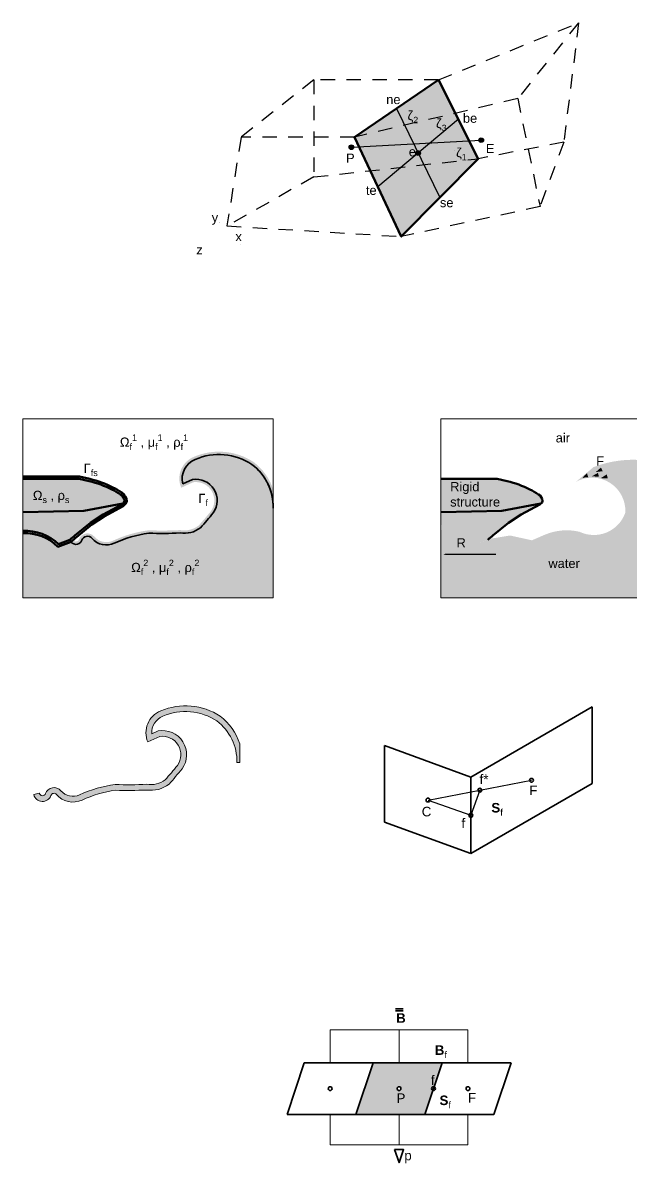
# Model space of a CAD drawing. Header units: millimetres. Extents: x -488.3 to -450.2, y 115.5 to 173.2.
# Drawn here: x -481.34 to -476.06, y 159.62 to 169.55 of the extents above; entities that cross this region are included whole.
import ezdxf

# ---------------------------------------------------------------- set-up
doc = ezdxf.new("R2010")
doc.units = ezdxf.units.MM
doc.linetypes.add('HIDDEN', pattern=[9.524999999999999, 6.35, -3.175])
doc.linetypes.add('HIDDEN2', pattern=[0.1875, 0.125, -0.0625])
doc.layers.get('0').update_dxf_attribs({"lineweight": 18})
for name, color, linetype, lineweight in [('CONTINUA FINA', 3, 'Continuous', 18), ('CONTINUA MEDIA', 2, 'Continuous', 25), ('CONTORNO', 4, 'Continuous', 35), ('HIDDED', 6, 'HIDDEN', 18), ('TEXTO', 7, 'Continuous', 15)]:
    doc.layers.add(name, color=color, linetype=linetype, lineweight=lineweight)
doc.styles.get("Standard").update_dxf_attribs({"font": 'arial.ttf'})

msp = doc.modelspace()

# ---------------------------------------------------------------- hatches: boundary and pattern name
at = {"true_color": 0x0000ff}
h = msp.add_hatch(color=5, dxfattribs=at)
h.dxf.hatch_style = 1
edge = h.paths.add_edge_path()
edge.add_line((-475.5148736361631, 164.5481384987381), (-475.5148736361631, 165.5969663026497))
edge.add_arc((-476.0311372687777, 164.7854491727824), 0.9618150500114173, 57.53666589878124, 110.9848109092121)
edge.add_line((-476.3755829026073, 165.6834722213531), (-476.5265814955756, 165.5566927857236))
edge.add_arc((-476.3884725391413, 165.301918485269), 0.2897999793296658, -2.9607769131728787, 118.4613925590049, ccw=False)
edge.add_arc((-476.373046688176, 165.3819897036573), 0.2900028335055259, 244.4997508238171, 340.86948430097294, ccw=False)
edge.add_arc((-476.6092662215535, 164.6416263193419), 0.4913981522174437, 76.90084715506292, 113.4776411006039)
edge.add_line((-476.8050349055356, 165.0923443757526), (-476.9120677102079, 165.0458548441806))
edge.add_line((-476.9120677102079, 165.0458548441806), (-477.1028654707616, 165.0876953535881))
edge.add_line((-477.1028654707616, 165.0876953535881), (-477.2688477010571, 165.0603913671267))
edge.add_line((-477.2688477010571, 165.0603913671267), (-477.3849567434644, 165.0157971950449))
edge.add_line((-477.3849567434643, 165.0157971950449), (-477.3934414295965, 165.0233299160907))
edge.add_arc((-477.6925727943278, 164.6861106940339), 0.4507730882501191, 48.42527082663566, 91.39214262918635)
edge.add_line((-477.7035243634111, 165.1367507280135), (-477.7062830218185, 164.5483021610714))
edge.add_line((-477.7062830218185, 164.5483021610714), (-475.5148736361631, 164.5481384987382))
at = {"true_color": 0x000000}
h = msp.add_hatch(color=18, dxfattribs=at)
h.dxf.hatch_style = 1
h.set_gradient(color2=(99, 100, 102), name='INVHEMISPHERICAL')
edge = h.paths.add_edge_path()
edge.add_line((-480.4733825242807, 165.3672717563641), (-480.4634884845619, 165.376464258587))
edge.add_line((-480.4634884845619, 165.376464258587), (-480.4588866075806, 165.3893337627614))
edge.add_arc((-480.5367902574798, 165.3801632164775), 0.07844155522907571, 6.713762074887111, 56.82712902868966)
edge.add_arc((-480.9111349819171, 164.8075129141115), 0.762592373041842, 56.82712902872085, 63.28588942009714)
edge.add_arc((-480.9714359346849, 164.6876913381291), 0.8967319085099702, 63.28588942008562, 76.77510558043957)
edge.add_line((-480.7662871159903, 165.5606415531633), (-480.8537429815049, 165.5811942343921))
edge.add_line((-480.8537429815049, 165.5811942343921), (-481.3442374257075, 165.5811942343921))
edge.add_line((-481.3442374257075, 165.5811942343921), (-481.3400212094061, 165.2903952813028))
edge.add_line((-481.3400212094061, 165.2903952813028), (-480.8127523630287, 165.3016825226682))
edge.add_line((-480.8127523630287, 165.3016825226682), (-480.4733825242807, 165.3672717563641))
edge = h.paths.add_edge_path()
edge.add_line((-480.755514118161, 165.1989628600666), (-480.6450723816352, 165.2706823030385))
edge.add_line((-480.6450723816352, 165.2706823030385), (-480.4832765639995, 165.3580792541412))
edge.add_line((-480.4832765639995, 165.3580792541412), (-480.4733825242807, 165.3672717563641))
edge.add_line((-480.4733825242807, 165.3672717563641), (-480.8127523630287, 165.3016825226682))
edge.add_line((-480.8127523630287, 165.3016825226682), (-481.3400212094061, 165.2903952813028))
edge.add_line((-481.3400212094061, 165.2903952813028), (-481.3438661433304, 165.1286114639576))
edge.add_arc((-481.3266317001978, 164.7003115408897), 0.4286465328567404, 48.13367906987338, 92.30429275064301, ccw=False)
edge.add_line((-481.0405551791813, 165.0195263185131), (-481.0336368107873, 165.0131882656703))
edge.add_line((-481.0336368107873, 165.0131882656703), (-480.9339262748512, 165.0507027196279))
edge.add_arc((-480.3260314763011, 164.3985891750879), 0.8915089237224322, 129.2600582578526, 132.9900861724592, ccw=False)
edge.add_line((-480.8902151097631, 165.0888680961122), (-480.755514118161, 165.1989628600666))
h = msp.add_hatch(color=18, dxfattribs=at)
h.dxf.hatch_style = 1
h.set_gradient(color2=(99, 100, 102), name='INVHEMISPHERICAL')
h.paths.add_polyline_path([(-476.8344200735651, 165.3672717563641), (-476.8245260338463, 165.376464258587), (-476.819924156865, 165.3893337627614, 0.2222136878987205), (-476.8549071793058, 165.44582064047, 0.02818912165729172), (-476.9293575176617, 165.4887067146656, 0.05892586908149787), (-477.1273246652747, 165.5606415531633), (-477.2147805307893, 165.5811942343921), (-477.7052749749919, 165.5811942343921), (-477.7010587586905, 165.2903952813028), (-477.1737899123131, 165.3016825226682)])
h.paths.add_polyline_path([(-477.1165516674454, 165.1989628600666), (-477.0061099309196, 165.2706823030385), (-476.8443141132839, 165.3580792541412), (-476.8344200735651, 165.3672717563641), (-477.1737899123131, 165.3016825226682), (-477.7010587586905, 165.2903952813028), (-477.6987983940955, 165.1344944425283, -0.1835286250944142), (-477.4002060456071, 165.0210736306055), (-477.3917213594749, 165.0135409095597), (-477.2949638241356, 165.0507027196279, -0.01627675426182498), (-477.2512526590475, 165.0888680961122)])
at = {"layer": 'CONTINUA FINA', "transparency": 33554572}
h = msp.add_hatch(color=256, dxfattribs=at)
h.dxf.hatch_style = 1
h.set_gradient(color1=(122, 175, 223), name='INVHEMISPHERICAL')
h.paths.add_polyline_path([(-479.1639473430013, 164.5458629901004), (-479.1639473430013, 165.3391815612922, 0.229561556116128), (-479.3492819059585, 165.7069783770249, 0.2512535625155693), (-479.8434404471025, 165.7502872050991, 0.3799729422434731), (-479.9506530096651, 165.537774375389), (-479.868087885349, 165.5758105575419, -0.6662885073118159), (-479.686909722217, 165.2839939666068, -0.01200988976833938), (-479.7972718973908, 165.1548736668617, -0.2046059653848828), (-479.9752000497135, 165.1098628434477, -0.02233746704998616), (-480.247553141969, 165.1080681038314, 0.07456037999737762), (-480.5478581018346, 165.0201354070219, -0.3367080196191075), (-480.7414548985402, 165.0625897239401, 0.5774217134248976), (-480.8315040542262, 165.0460304244192, -0.745744287655853), (-480.9339262748512, 165.0507027196279), (-481.0336368107873, 165.0131882656703, 0.2008399174717958), (-481.3438661433304, 165.1286114639576), (-481.3438661433304, 164.5460458755862)])
h = msp.add_hatch(color=256, dxfattribs=at)
h.dxf.hatch_style = 1
h.set_gradient(color1=(0, 127, 255), color2=(173, 221, 247), name='INVCURVED')
h.paths.add_polyline_path([(-479.852978196856, 165.773398677223, 0.4213431677280225), (-479.9652455012389, 165.5035265973491), (-479.8608417620922, 165.551623413923, -0.6572337369288759), (-479.7068157516207, 165.2991407828438, -0.01177909300048575), (-479.8142637516854, 165.1733718803278, -0.2048985241140815), (-479.9738170751205, 165.1349678478347, -0.02273700925802384), (-480.2487640303862, 165.1331331439434, 0.07507217901199513), (-480.5583637448874, 165.0428208971873, -0.3367080195868256), (-480.7224203074597, 165.0787972636177, 0.5778759042798862), (-480.8550947511798, 165.0543060905375, -0.7466153736165679), (-480.9096647751298, 165.0567342726015), (-480.9581877745724, 165.0446711666542, 0.7436458970429699), (-480.8080328107438, 165.0374151409899, -0.5804645402481637), (-480.7604894895696, 165.0463821842026, 0.3367080195511235), (-480.5373524587924, 164.9974499168515, -0.07403223818433702), (-480.2463072981913, 165.0830032938535, 0.02195220450390245), (-479.9764528027657, 165.0847667453271, 0.2043597792582685), (-479.7802014017628, 165.1364654734722, 0.01222549126639985), (-479.6670358823571, 165.2688078876027, 0.673726534159939), (-479.8755473891642, 165.5998994007967), (-479.9313392644859, 165.5741971451534, -0.3250663175797999), (-479.8339173081357, 165.7271692221687, -0.2509554979258516), (-479.3637421576489, 165.6865632230329, -0.237176578540348), (-479.1889443543864, 165.3249670411767), (-479.1639473430013, 165.3245804900017), (-479.1639473430012, 165.4877213882988, 0.1514093255155929), (-479.3348246087479, 165.7273935627892, 0.2515310838824118)])
h = msp.add_hatch(color=1, dxfattribs=at)
h.dxf.hatch_style = 1
h.paths.add_polyline_path([(-480.7662871159899, 165.5606415531632, -0.05892586908107228), (-480.5683199683783, 165.4887067146661, -0.02818912165766032), (-480.4938696300214, 165.44582064047, -0.2222136878987836), (-480.4588866075806, 165.3893337627614), (-480.4634884845619, 165.376464258587), (-480.4832765639995, 165.3580792541412), (-480.6450723816352, 165.2706823030385), (-480.755514118161, 165.1989628600666), (-480.8902151097628, 165.0888680961123, 0.016276754261898), (-480.9339262748511, 165.0507027196279, 0.09456542887700961), (-480.9255262293994, 165.0324944142014), (-480.923160015291, 165.0333846634553, -0.01740543159468981), (-480.8775582844987, 165.0733824648939), (-480.7437042166177, 165.1827850151828), (-480.6348568620683, 165.2534690870094), (-480.4715298029348, 165.3416931660334), (-480.4462996373921, 165.3651343851336), (-480.4385694724411, 165.3867523880725, 0.2354188904787141), (-480.4829262907841, 165.4625611101868, 0.02818912165792689), (-480.5593291883593, 165.5065719287608, 0.05892586908082049), (-480.7617116388212, 165.5801111450613), (-480.851424499378, 165.6011942343921), (-481.3438661433304, 165.6011942343921), (-481.3438661433304, 165.5811942343921), (-480.8537429815049, 165.5811942343921)])
h = msp.add_hatch(color=1, dxfattribs=at)
h.dxf.hatch_style = 1
h.paths.add_polyline_path([(-481.3438661433304, 165.1286114639576), (-481.3438661433304, 165.108627636247, -0.2091204547592851), (-481.038426265707, 164.9900176270283), (-480.9255262293995, 165.0324944142014, -0.09456542887687684), (-480.9339262748512, 165.0507027196279), (-481.0336368107873, 165.0131882656703, 0.2008399174717957)])
h = msp.add_hatch(color=256, dxfattribs=at)
h.dxf.hatch_style = 1
h.set_gradient(color1=(0, 127, 255), color2=(173, 221, 247), name='INVCURVED')
h.paths.add_polyline_path([(-480.1440122071241, 163.5599514728243, 0.4213431677280225), (-480.256279511507, 163.2900793929503), (-480.1518757723602, 163.3381762095242, -0.6572337369288759), (-479.9978497618887, 163.085693578445, -0.01177909300048575), (-480.1052977619535, 162.959924675929, -0.2048985241140815), (-480.2648510853885, 162.9215206434359, -0.02273700925802384), (-480.5397980406543, 162.9196859395446, 0.07507217901199513), (-480.8493977551555, 162.8293736927885, -0.3367080195868256), (-481.0134543177278, 162.8653500592189, 0.5778759042798862), (-481.1461287614479, 162.8408588861387, -0.7466153736165679), (-481.2006987853979, 162.8432870682027), (-481.2492217848404, 162.8312239622554, 0.7436458970429699), (-481.0990668210118, 162.8239679365911, -0.5804645402481637), (-481.0515234998377, 162.8329349798038, 0.3367080195511235), (-480.8283864690605, 162.7840027124527, -0.07403223818433702), (-480.5373413084593, 162.8695560894547, 0.02195220450390245), (-480.2674868130337, 162.8713195409283, 0.2043597792582685), (-480.0712354120309, 162.9230182690734, 0.01222549126639985), (-479.9580698926252, 163.0553606832039, 0.673726534159939), (-480.1665813994323, 163.3864521963979), (-480.2223732747539, 163.3607499407546, -0.3250663175797999), (-480.1249513184038, 163.5137220177699, -0.2509554979258516), (-479.654776167917, 163.4731160186342, -0.237176578540348), (-479.4799783646545, 163.1115198367779), (-479.4549813532693, 163.1111332856029), (-479.4549813532693, 163.2742741839, 0.1514093255155929), (-479.625858619016, 163.5139463583905, 0.2515310838824118)])
at = {"layer": 'CONTINUA FINA', "true_color": 0x636466}
h = msp.add_hatch(dxfattribs=at)
h.set_pattern_fill('ANGLE', color=251)
h.set_pattern_definition([(0, (0, 0), (0, 6.985), [5.08, -1.905]), (90, (0, 0), (-6.985, 4.277078946022131e-16), [5.08, -1.905])])
h.paths.add_polyline_path([(-476.9817397649296, 163.3464585761159), (-477.3327499700739, 163.3464585761159, -0.05038204448483778), (-477.3317397649296, 163.3364585761159, -0.05038204448498319), (-477.3327499700739, 163.3264585761159), (-476.9817397649296, 163.3264585761159)])
at = {"layer": 'CONTINUA FINA', "true_color": 0x000000}
h = msp.add_hatch(dxfattribs=at)
h.set_pattern_fill('ANGLE', color=18)
h.set_pattern_definition([(0, (-1.886791051955697, -1.836731272484684), (0, 6.985), [5.08, -1.905]), (90, (-1.886791051955697, -1.836731272484684), (-6.985, 4.277078946022131e-16), [5.08, -1.905])])
h.paths.add_polyline_path([(-476.6373818274145, 160.352065847068), (-476.6570277009608, 160.3483188946265), (-476.6532807485193, 160.3286730210801), (-476.6336348749729, 160.3324199735216)])
at = {"layer": 'CONTINUA MEDIA'}
h = msp.add_hatch(color=256, dxfattribs=at)
h.set_gradient(color1=(0, 0, 255), color2=(248, 215, 49), tint=1, name='CURVED')
h.paths.add_polyline_path([(-477.7264299387126, 169.054702726168), (-478.4579363636086, 168.555607991217), (-478.0495869828097, 167.6910342324211), (-477.3790361175394, 168.3688339565171)])
at = {"layer": 'CONTINUA MEDIA', "true_color": 0xcd2027}
h = msp.add_hatch(color=242, dxfattribs=at)
h.set_gradient(color1=(0, 0, 255), color2=(0, 0, 0), tint=1, name='INVSPHERICAL')
h.paths.add_polyline_path([(-477.3336888486193, 168.5299250063194, 1), (-477.3736888486193, 168.5299250063194, 1)])
h = msp.add_hatch(color=242, dxfattribs=at)
h.set_gradient(color1=(0, 0, 255), color2=(0, 0, 0), tint=1, name='INVSPHERICAL')
h.paths.add_polyline_path([(-478.4639221542831, 168.468750830323, 1), (-478.503922154283, 168.468750830323, 1)])
h = msp.add_hatch(color=242, dxfattribs=at)
h.set_gradient(color1=(0, 0, 255), color2=(0, 0, 0), tint=1, name='INVSPHERICAL')
h.paths.add_polyline_path([(-477.8832473506676, 168.4175447265808, 1), (-477.9232473506676, 168.4175447265808, 1)])
at = {"layer": 'CONTORNO', "transparency": 33554687}
h = msp.add_hatch(color=8, dxfattribs=at)
h.dxf.hatch_style = 1
h.set_gradient(color1=(199, 200, 202), name='CYLINDER')
h.paths.add_polyline_path([(-477.6939413342833, 160.4962824361707), (-478.2939413342833, 160.4962824361707), (-478.4439413342833, 160.0462824361707), (-477.8439413342834, 160.0462824361707)])
h.paths.add_polyline_path([(-478.0522746676166, 160.2712824361707, -1), (-478.0856080009499, 160.2712824361707, -1)], flags=16)

# ---------------------------------------------------------------- linework, layer by layer
msp.add_lwpolyline([(-481.3438661433304, 166.1034808753908), (-479.1639473430013, 166.103297989905), (-479.1639473430013, 164.5458629901004), (-481.3438661433304, 164.5460458755862)], close=True)
at = {"color": 18, "true_color": 0x000000}
msp.add_lwpolyline([(-477.7049036926148, 166.1034808753908), (-475.5249848922857, 166.103297989905), (-475.5249848922857, 164.5458629901004), (-477.7049036926148, 164.5460458755862)], close=True, dxfattribs=at)
at = {"color": 18, "lineweight": 50, "true_color": 0x000000}
for points in [[(-477.2147805307893, 165.5811942343921), (-477.7052749749919, 165.5811942343921)], [(-480.4733825242807, 165.3672717563641), (-480.4733825242807, 165.3672717563641), (-480.8127523630287, 165.3016825226682), (-481.3400196720422, 165.2902892469368), (-481.3400196720422, 165.2902892469368)], [(-476.8344200735651, 165.3672717563641), (-476.8344200735651, 165.3672717563641), (-477.1737899123131, 165.3016825226682), (-477.7010572213266, 165.2902892469368), (-477.7010572213266, 165.2902892469368)]]:
    msp.add_lwpolyline(points, dxfattribs=at)
msp.add_lwpolyline([(-477.2147805307893, 165.5811942343921), (-477.1273246652747, 165.5606415531633, -0.05892586908152004), (-476.9293575176616, 165.4887067146656, -0.02818912165726741), (-476.8549071793058, 165.44582064047, -0.2222136878987322), (-476.819924156865, 165.3893337627614), (-476.8245260338463, 165.376464258587), (-476.8443141132839, 165.3580792541412), (-477.0061099309196, 165.2706823030385), (-477.1165516674454, 165.1989628600666), (-477.2512526590475, 165.0888680961122, 0.01627675426182605), (-477.2949638241356, 165.0507027196279)], format="xyb", dxfattribs=at)
at = {"layer": 'CONTINUA FINA', "color": 152, "true_color": 0x2776bb}
for p, q in [((-479.4549813532693, 163.2742741839), (-479.4549813532693, 163.1111332856029)), ((-479.4799783646545, 163.1115198367779), (-479.4549813532693, 163.1111332856029)), ((-481.2006987853979, 162.8432870682027), (-481.2492217848404, 162.8312239622554))]:
    msp.add_line(p, q, dxfattribs=at)
at = {"layer": 'CONTINUA FINA'}
for points in [[(-476.2478119525649, 165.7003580185543, 0, 0, 0), (-476.2478119525649, 165.7003580185543, 0, 0, 0.1619162370193313), (-476.427255791007, 165.6121968248734, 0.03515625, 0, 0.09575958652179682), (-476.4723700119774, 165.5872929971515, 0, 0, 1.694366207100848)], [(-476.1653368024491, 165.6558169012009, 0, 0, 0), (-476.1653368024491, 165.6558169012009, 0, 0, 0.1090760985462744), (-476.3330987562119, 165.6162043907616, 0.03515625, 0, 0.003554620780018609), (-476.3900374945993, 165.6032507126785, 0, 0, 1.694366207100848)], [(-476.1038618782604, 165.6880771180533, 0, 0, 0), (-476.1038618782604, 165.6880771180533, 0, 0, 0.1474905893534793), (-476.3037692875805, 165.6638537381875, 0.03515625, 0, 0.003554620780018609), (-476.35690749202, 165.6396432253063, 0, 0, 1.694366207100848)], [(-476.1302193612449, 165.6057978419074, 0, 0, 0), (-476.1302193612449, 165.6057978419074, 0, 0, 0.1595339273255482), (-476.2565361136304, 165.6022851887317, 0.03515625, 0, 0.003554620780018609), (-476.3129290341665, 165.5871307762248, 0, 0, 1.694366207100848)], [(-477.2250880354293, 164.9239729462404, 0.01171875, 0.01171875, 0), (-477.6157312537911, 164.9239729462404, 0.0390625, 0, 0), (-477.6833997625702, 164.9239729462404, 0, 0, 0)]]:
    msp.add_lwpolyline(points, format="xyseb", dxfattribs=at)
at = {"layer": 'CONTINUA FINA', "color": 152, "true_color": 0x2776bb}
for points in [[(-481.2006987853979, 162.8432870682027, 0.742252440721983), (-481.1462348949967, 162.8405571389459, -0.5792467878212351), (-481.0134543177383, 162.8653500592312, 0.3367080196191066), (-480.8493977551555, 162.8293736927885, -0.07507217901200934), (-480.5397980406543, 162.9196859395446, 0.02273700925802848), (-480.2648510853884, 162.9215206434359, 0.2048985241140067), (-480.1052977619535, 162.959924675929, 0.01177909300049283), (-479.9978497618887, 163.085693578445, 0.6572337369286854), (-480.1518757723602, 163.3381762095242), (-480.256279511507, 163.2900793929503, -0.4213431677280157), (-480.1440122071241, 163.5599514728243, -0.2515310838824127), (-479.625858619016, 163.5139463583905, -0.1514093255155943), (-479.4549813532693, 163.2742741839, -0.1514093255155028)], [(-481.2492217848404, 162.8312239622554, 0.7436458970428289), (-481.0990668210118, 162.8239679365911, -0.5804645398427127), (-481.0515234998596, 162.8329349798296, 0.3367080196192337), (-480.8283864690492, 162.7840027124579, -0.07403223818131426), (-480.5373413084593, 162.8695560894547, 0.02195220450390239), (-480.2674868130337, 162.8713195409283, 0.2043597792582429), (-480.0712354120309, 162.9230182690734, 0.01222549126640089), (-479.9580698926252, 163.0553606832039, 0.6737265341599632), (-480.1665813994323, 163.3864521963979), (-480.2223732747539, 163.3607499407546, -0.3250663175797776), (-480.1249513184038, 163.5137220177699, -0.2509554979258586), (-479.654776167917, 163.4731160186342, -0.2371765785403475), (-479.4799783646545, 163.1115198367779, -0.2371765785403475)]]:
    msp.add_lwpolyline(points, format="xyb", dxfattribs=at)
at = {"layer": 'CONTINUA MEDIA', "color": 165, "linetype": 'HIDDEN2', "true_color": 0x5e67af}
for p, q in [((-478.8111615597987, 169.054702726168), (-479.4443931999393, 168.555607991217)), ((-478.8111615597987, 168.2098005735973), (-479.5671625994579, 167.7838600721799))]:
    msp.add_line(p, q, dxfattribs=at)
at = {"layer": 'CONTINUA MEDIA', "color": 253, "true_color": 0x9898cc}
for p, q in [((-478.0921831511606, 168.8051553586924), (-477.7143115501746, 168.0299340944691)), ((-477.552733028126, 168.7117683413426), (-478.2537616732089, 168.123321111819))]:
    msp.add_line(p, q, dxfattribs=at)
at = {"layer": 'CONTINUA MEDIA', "color": 5, "lineweight": 30}
msp.add_line((-478.4839221542831, 168.468750830323), (-477.3536888486193, 168.5299250063194), dxfattribs=at)
at = {"layer": 'CONTINUA MEDIA', "linetype": 'HIDDEN2'}
msp.add_line((-476.6348604958249, 168.5132062385812), (-476.8416300097668, 167.9517392163153), dxfattribs=at)
at = {"layer": 'CONTINUA MEDIA', "linetype": 'HIDDEN'}
for q in [(-476.9153942735445, 162.956077232642), (-477.4439411555628, 162.6509205480293)]:
    msp.add_line((-477.8169411408737, 162.7841300179824), q, dxfattribs=at)
at = {"layer": 'CONTINUA MEDIA', "color": 11, "true_color": 0xf27172}
msp.add_line((-477.3661677072091, 162.8701036253122), (-477.4439411555628, 162.6509205480293), dxfattribs=at)
at = {"layer": 'CONTINUA MEDIA', "linetype": 'HIDDEN2'}
for points in [[(-477.7264299387126, 169.054702726168), (-476.5056295471487, 169.5522429128761), (-477.0354764303185, 168.8939712297634), (-478.4579363636086, 168.555607991217)], [(-476.5056295471487, 169.5522429128761), (-476.6348604958249, 168.5132062385812), (-477.3790361175394, 168.3688339565171)], [(-477.0354764303185, 168.8939712297634), (-476.8416300097668, 167.9517392163153), (-478.0495869828097, 167.6910342324211)]]:
    msp.add_lwpolyline(points, dxfattribs=at)
at = {"layer": 'CONTINUA MEDIA', "color": 165, "linetype": 'HIDDEN2', "true_color": 0x5e67af}
for points in [[(-477.7264299387126, 169.054702726168), (-478.8111615597987, 169.054702726168), (-478.8111615597987, 168.2098005735973), (-477.3790361175394, 168.3688339565171)], [(-478.4579363636086, 168.555607991217), (-479.4443931999393, 168.555607991217), (-479.5671625994579, 167.7838600721799), (-478.0495869828097, 167.6910342324211)]]:
    msp.add_lwpolyline(points, dxfattribs=at)
at = {"layer": 'CONTINUA MEDIA', "color": 242, "true_color": 0xcd2027}
for centre in [(-477.3536888486193, 168.5299250063194), (-478.4839221542831, 168.468750830323), (-477.9032473506676, 168.4175447265808)]:
    msp.add_circle(centre, 0.02000000000000001, dxfattribs=at)
at = {"layer": 'CONTORNO'}
for p, q in [((-476.386847391526, 163.594567250588), (-476.386847391526, 162.9279005839213)), ((-478.1956952521915, 163.2578699960232), (-478.1956952521915, 162.5912033293565)), ((-477.4439411555628, 162.9842538813627), (-477.4439411555628, 162.317587214696)), ((-478.0991427694216, 160.965493153335), (-478.0325835529364, 160.965493153335)), ((-478.0991427694216, 160.9471006677529), (-478.0325835529364, 160.9471006677529)), ((-478.8939413342833, 160.4962824361707), (-478.2939413342833, 160.4962824361707)), ((-478.2939413342833, 160.4962824361707), (-477.6939413342833, 160.4962824361707)), ((-477.6939413342833, 160.4962824361707), (-477.0939413342834, 160.4962824361707)), ((-479.0439413342833, 160.0462824361707), (-478.4439413342833, 160.0462824361707)), ((-478.4439413342833, 160.0462824361707), (-477.8439413342834, 160.0462824361707)), ((-477.8439413342834, 160.0462824361707), (-477.2439413342834, 160.0462824361707))]:
    msp.add_line(p, q, dxfattribs=at)
at = {"layer": 'CONTORNO', "lineweight": 50}
msp.add_lwpolyline([(-478.4579363636086, 168.555607991217), (-477.7264299387126, 169.054702726168), (-477.3790361175394, 168.3688339565171), (-478.0495869828097, 167.6910342324211), (-478.4579363636086, 168.555607991217)], dxfattribs=at)
at = {"layer": 'CONTORNO'}
for points, format in [([(-477.9032473506676, 168.4175447265807, 0, 0, 0), (-478.0198414205344, 168.6627169038471, 0.03333333333333334, 0, 0), (-478.0411545935596, 168.7042457235602, 0, 0, 0)], "xyseb"), ([(-477.9032473506676, 168.4175447265808, 0, 0, 0), (-477.6938528181525, 168.5903379654139, 0.03333333333333333, 0, 0), (-477.6587650771761, 168.6211234269881, 0, 0, 0)], "xyseb"), ([(-477.9032473506678, 168.4175447265807, 0, 0, 0), (-477.6322319987333, 168.4334900283766, 0.03333333333333333, 0, 0), (-477.5857382260216, 168.4376401259908, 0, 0, 0)], "xyseb"), ([(-480.9339262748512, 165.0507027196279, 0.743120616293437), (-480.83162389147, 165.0456897163936, -0.5797016980012599), (-480.7414548985402, 165.0625897239401, 0.336708019619146), (-480.5478581018346, 165.0201354070219, -0.07456037999737088), (-480.247553141969, 165.1080681038314, 0.02233746704998301), (-479.9752000497136, 165.1098628434477, 0.2046059653849295), (-479.7972718973908, 165.1548736668617), (-479.7972718973908, 165.1548736668617, 0.01200988976833385), (-479.686909722217, 165.2839939666067, 0.6662885073119446), (-479.868087885349, 165.5758105575419), (-479.868087885349, 165.5758105575419), (-479.9506530096651, 165.537774375389, -0.3799729422434652), (-479.8434404471025, 165.7502872050991, -0.2512535625155718), (-479.3492819059585, 165.7069783770249, -0.2353259730112677), (-479.1639006081434, 165.3288530891628)], "xyb"), ([(-480.9339262748511, 165.0507027196279, 0.7431208087059574), (-480.831623882586, 165.0456897413821, -0.5797015304697739), (-480.7414548985349, 165.062589723934, 0.3367080196191695), (-480.5478581018346, 165.0201354070218, -0.07456037999485694), (-480.2475531419794, 165.10806810383, 0.02233746705492611), (-479.9752000496638, 165.1098628434502, 0.2046059653284021), (-479.7972718973924, 165.1548736668599, 0.01200988969192817), (-479.6869097229008, 165.2839939657668, 0.6662885094091004), (-479.8680878853494, 165.5758105575417), (-479.9506530096651, 165.537774375389, -0.3799729418343536), (-479.8434404473406, 165.7502872050047, -0.2512535624285505), (-479.3492819063165, 165.7069783772592, -0.2377095692312113), (-479.1639473430013, 165.3245804900027, -0.2377149508317861)], "xyb"), ([(-477.8169411408737, 162.7841300179824, 0, 0, 0), (-477.7226508453734, 162.8021135020011, 0, 0, 0), (-477.6564095280013, 162.8147473543611, 0.02666666666666666, 0, 0), (-477.6171177809087, 162.8222412592445, 0, 0, 0)], "xyseb"), ([(-477.4439411555628, 162.6509205480293, 0, 0, 0), (-477.3479512314926, 162.6509205480293, 0, 0, 0), (-477.2805158820635, 162.6509205480293, 0.02666666666666667, 0, 0), (-477.2405158820636, 162.6509205480293, 0, 0, 0)], "xyseb"), ([(-478.0689413342833, 160.2712824361707, 0, 0, 0), (-477.5000038720961, 160.2712824361707, 0.02000000000000001, 0, 0), (-477.4689413342833, 160.2712824361707, 0, 0, 0)], "xyseb"), ([(-477.7689413342833, 160.2712824361707, 0, 0, 0), (-477.6351579123172, 160.2262794406442, 0.02, 0, 0), (-477.6057164833164, 160.216375728524, 0, 0, 0)], "xyseb")]:
    msp.add_lwpolyline(points, format=format, dxfattribs=at)
at = {"layer": 'CONTORNO', "color": 1, "lineweight": 50}
for points in [[(-481.3438661433304, 165.108627636247, -0.2091204547592852), (-481.038426265707, 164.9900176270283), (-480.923160015291, 165.0333846634553, -0.01740543159473405), (-480.8775582844986, 165.073382464894), (-480.7437042166177, 165.1827850151828), (-480.6348568620683, 165.2534690870094), (-480.4715298029348, 165.3416931660334), (-480.4462996373921, 165.3651343851336), (-480.4385694724411, 165.3867523880725, 0.2354188904786552), (-480.4829262907841, 165.4625611101868, 0.02818912165725661), (-480.5593291883574, 165.5065719287599, 0.05892586908151864), (-480.7617116388216, 165.5801111450614), (-480.851424499378, 165.6011942343921), (-481.3442374257075, 165.6011942343921)], [(-481.3438661433304, 165.1286114639576, -0.2008399174717957), (-481.0336368107873, 165.0131882656703), (-480.9339262748512, 165.0507027196279, -0.01627675426182605), (-480.8902151097631, 165.0888680961122), (-480.755514118161, 165.1989628600666), (-480.6450723816352, 165.2706823030385), (-480.4832765639995, 165.3580792541412), (-480.4634884845619, 165.376464258587), (-480.4588866075806, 165.3893337627614, 0.2222136878987322), (-480.4938696300214, 165.44582064047, 0.02818912165726741), (-480.5683199683772, 165.4887067146656, 0.05892586908152004), (-480.7662871159903, 165.5606415531633), (-480.8537429815049, 165.5811942343921), (-481.3442374257075, 165.5811942343921)]]:
    msp.add_lwpolyline(points, format="xyb", dxfattribs=at)
at = {"layer": 'CONTORNO'}
for points in [[(-477.4439411555628, 162.9842538813627), (-476.386847391526, 163.594567250588)], [(-477.4439411555628, 162.9842538813627), (-478.1956952521915, 163.2578699960232)], [(-477.4439411555628, 162.317587214696), (-476.386847391526, 162.9279005839213)], [(-477.4439411555628, 162.317587214696), (-478.1956952521915, 162.5912033293565)], [(-478.8939413342833, 160.4962824361707), (-479.0439413342833, 160.0462824361707)], [(-478.2939413342833, 160.4962824361707), (-478.4439413342833, 160.0462824361707)], [(-477.6939413342833, 160.4962824361707), (-477.8439413342834, 160.0462824361707)], [(-477.0939413342834, 160.4962824361707), (-477.2439413342834, 160.0462824361707)], [(-478.1090075256864, 159.7409599422541), (-478.0290075256864, 159.7409599422541), (-478.0690075256863, 159.6277628274693), (-478.1090075256864, 159.7409599422541)]]:
    msp.add_lwpolyline(points, dxfattribs=at)
at = {"layer": 'CONTORNO', "color": 1}
msp.add_lwpolyline([(-477.8162618816054, 160.524743038578, 0, 0, 0), (-477.569850320254, 160.524743038578, 0.02000000000000001, 0, 0), (-477.5387877824413, 160.524743038578, 0, 0, 0)], format="xyseb", dxfattribs=at)
at = {"layer": 'CONTORNO'}
for centre in [(-476.9153942735445, 162.956077232642), (-477.3661677072091, 162.8701036253122), (-477.8169411408737, 162.7841300179824), (-477.4439411555628, 162.6509205480293), (-478.6689413342833, 160.2712824361707), (-478.0689413342833, 160.2712824361707), (-477.7689413342833, 160.2712824361707), (-477.4689413342833, 160.2712824361707)]:
    msp.add_circle(centre, 0.01666666666666667, dxfattribs=at)
at = {"layer": 'HIDDED', "color": 5, "linetype": 'HIDDEN'}
for p, q in [((-478.6689413342834, 160.4962824361707), (-478.6689413342834, 160.7833769429301)), ((-478.0689413342834, 160.4962824361707), (-478.0689413342834, 160.7833769429301)), ((-477.4689413342833, 160.4962824361707), (-477.4689413342833, 160.7833769429301)), ((-478.6689413342834, 160.0462824361707), (-478.6689413342834, 159.7807929112)), ((-478.0689413342834, 160.0462824361707), (-478.0689413342834, 159.7807929112)), ((-477.4689413342833, 160.0462824361707), (-477.4689413342833, 159.7807929112))]:
    msp.add_line(p, q, dxfattribs=at)
for points in [[(-478.6689413342834, 160.7833769429301), (-477.4689413342833, 160.7833769429301)], [(-478.6689413342834, 159.7807929112), (-477.4689413342833, 159.7807929112)]]:
    msp.add_lwpolyline(points, dxfattribs=at)
at = {"layer": 'TEXTO', "lineweight": 50}
for points in [[(-479.6397670572979, 167.6176962258985, 0, 0, 0), (-479.6357834314816, 167.7669063600556, 0.03333333333333334, 0, 0), (-479.635949887282, 167.8135846901847, 0, 0, 0)], [(-479.6397670572979, 167.6176962258985, 0, 0, 0), (-479.7444643235555, 167.531299606482, 0.03333333333333333, 0, 0), (-479.7795520645319, 167.5005141449078, 0, 0, 0)], [(-479.6397670572979, 167.6176962258985, 0, 0, 0), (-479.4919718387097, 167.620003731273, 0.03333333333333333, 0, 0), (-479.4453423090134, 167.6221440984118, 0, 0, 0)]]:
    msp.add_lwpolyline(points, format="xyseb", dxfattribs=at)

# ---------------------------------------------------------------- texts
at = {"layer": 'CONTINUA MEDIA', "insert": (-477.5685074585079, 165.0644003974962), "char_height": 0.08, "attachment_point": 1}
msp.add_mtext_dynamic_manual_height_columns('\\A1;R', width=0.07928675288795312, gutter_width=0.00015625, heights=[0.1131515911766548], dxfattribs=at)
at = {"layer": 'CONTINUA MEDIA', "color": 7, "true_color": 0xffffff, "insert": (-476.7686503341837, 164.8847547515437), "char_height": 0.08, "attachment_point": 1}
msp.add_mtext_dynamic_manual_height_columns('\\A1;{\\C256;water}', width=0.0007584077286570689, gutter_width=0.0003125000000000001, heights=[0], dxfattribs=at)
at = {"layer": 'TEXTO', "attachment_point": 1}
for s, width, gutter_width, heights, insert, char_height in [('ne', 0.01617936487801748, 0.00666666666666667, [0], (-478.1806549120325, 168.9244611013771), 0.08), ('be', 0.01617936487801748, 0.00666666666666667, [0], (-477.5130382167486, 168.7616273568796), 0.08), ('e', 0.01617936487801748, 0.00666666666666667, [0], (-477.9841834424243, 168.469776107486), 0.08), ('E', 0.01617936487801748, 0.00666666666666667, [0], (-477.3138310360101, 168.4972459433657), 0.08), ('P', 0.01617936487801748, 0.00666666666666667, [0], (-478.5303024063404, 168.4137411011437), 0.08), ('te', 0.01617936487801748, 0.00666666666666667, [0], (-478.3576652167613, 168.1336828999993), 0.08), ('se', 0.01617936487801748, 0.00666666666666667, [0], (-477.71321871674, 168.0261770968346), 0.08), ('\\A1;Ω{\\H0.7x;\\S^ f;\\S1^ ;} , μ{\\H0.7x;\\S^ f;\\H1x;\\S1^ ;} , ρ{\\H0.7x;\\S^ f;\\H1x;\\S1^ ;}', 0.703761876350699, 0.006666666666666668, [0], (-480.4990362408306, 165.967741553393), 0.08), ('\\A1;air', 0.0007584077286570689, 0.0003125000000000001, [0], (-476.7049633119813, 165.9783860943816), 0.08), ('\\A1;F', 0.07928675288795312, 0.00015625, [0.1131515911766548], (-476.352935103966, 165.7765102264448), 0.08), ('\\A1;{\\C1;Γ\\H0.7x;\\S^ fs;}', 0.4720523811906097, 0.006666666666666668, [0], (-480.8139481975426, 165.7123011360805), 0.08), ('\\A1;Rigid structure', 0.6382544989463775, 0.00015625, [0.2747227654052672], (-477.6241196604659, 165.5531866751627), 0.08), ('\\A1;{\\C5;\\c16711680;Γ\\H0.7x;\\S^ f;}', 0.4720523811906097, 0.006666666666666668, [0], (-479.8163174878752, 165.450546276337), 0.08), ('\\A1;Ω{\\H0.7x;\\S^ f;\\S2^ ;} , μ{\\H0.7x;\\S^ f;\\S2^ ;} , ρ{\\H0.7x;\\S^ f;\\H1x;\\S2^ ;}', 0.703761876350699, 0.006666666666666668, [0], (-480.4008935227321, 164.8768213042444), 0.08), ('\\A1;f*', 0.1282549278301133, 0.4166666666666667, [0], (-477.3678036135873, 163.0068192938538), 0.08333333333333334), ('\\A1;F', 0.05119936107154407, 0.4166666666666667, [0], (-476.9349235238657, 162.9106365117277), 0.08333333333333334), ('\\A1;C', 0.05119936107154407, 0.4166666666666667, [0], (-477.8715891733422, 162.7251166663494), 0.08333333333333334), ('\\A1;{\\fArial|b1|i0|c0|p34;S\\fArial|b0|i0|c0|p34;\\H0.7x;\\S^ f;}', 0.05119936107154407, 0.4166666666666667, [0], (-477.2656877916382, 162.7587042536198), 0.08333333333333334), ('\\A1;f', 0.05119936107154407, 0.4166666666666667, [0], (-477.5255586673364, 162.6242549273155), 0.08333333333333334), ('\\A1;{\\fArial|b1|i0|c0|p34;B}', 0.08333333333333334, 0.4166666666666667, [0], (-478.0946639094026, 160.9275591704642), 0.08333333333333334), ('\\A1;{\\fArial|b1|i0|c0|p34;B\\fArial|b0|i0|c0|p34;\\H0.7x;\\S^ f;}', 0.08333333333333334, 0.4166666666666667, [0], (-477.758094344743, 160.6480993920285), 0.08333333333333334), ('\\A1;f', 0.05119936107154407, 0.4166666666666667, [0], (-477.791509897396, 160.3865873368208), 0.08333333333333334), ('\\A1;P', 0.08333333333333334, 0.4166666666666667, [0], (-478.0911129137588, 160.2298366410565), 0.08333333333333334), ('\\A1;{\\fArial|b1|i0|c0|p34;S\\fArial|b0|i0|c0|p34;\\H0.7x;\\S^ f;}', 0.08333333333333334, 0.4166666666666667, [0], (-477.7168101773353, 160.210964592938), 0.08333333333333334), ('\\A1;F', 0.05119936107154407, 0.4166666666666667, [0], (-477.4689413342833, 160.2326310572012), 0.08333333333333334), ('\\A1;p', 0.08333333333333334, 0.4166666666666667, [0], (-478.0234160602207, 159.7302180383881), 0.08333333333333334)]:
    msp.add_mtext_dynamic_manual_height_columns(s, width=width, gutter_width=gutter_width, heights=heights, dxfattribs=dict(at, insert=insert, char_height=char_height))
at = {"layer": 'TEXTO', "char_height": 0.08, "attachment_point": 1}
for s, insert, width in [('\\A1;ζ{\\H0.7x;\\S^ 2;}', (-477.9949752043459, 168.7847643701355), 0.01617936487801748), ('\\A1;ζ{\\H0.7x;\\S^ 3;}', (-477.7467635105692, 168.7156213353887), 0.01617936487801748), ('\\A1;ζ{\\H0.7x;\\S^ 1;}', (-477.5721892785303, 168.4620856581324), 0.01617936487801748), ('\\A1;y', (-479.6998234176709, 167.8972495073898), 0.07229672578444749), ('\\A1;x', (-479.493441861911, 167.7308352301982), 0.07229672578444749), ('\\A1;z', (-479.8340127037637, 167.6155614416234), 0.07229672578444749)]:
    msp.add_mtext(s, dxfattribs=dict(at, insert=insert, width=width))
at = {"layer": 'TEXTO', "color": 7, "true_color": 0xffffff, "insert": (-481.2566719018236, 165.4772943601238), "char_height": 0.08, "attachment_point": 1}
msp.add_mtext_dynamic_manual_height_columns('\\A1;Ω{\\H0.7x;\\S^ s;} , ρ{\\H0.7x;\\S^ s;}', width=0.703761876350699, gutter_width=0.006666666666666668, heights=[0], dxfattribs=at)

doc.saveas('drawing.dxf')
